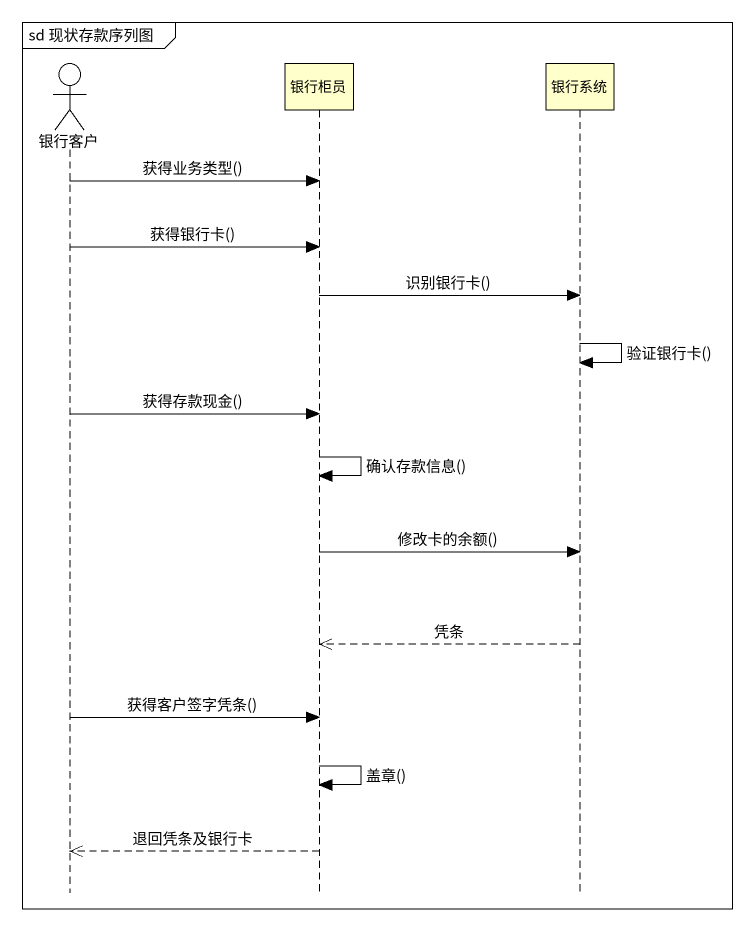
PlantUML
@startuml
mainframe sd 现状存款序列图
hide footbox
actor 银行客户
participant 银行柜员
participant 银行系统

银行客户 -> 银行柜员 : 获得业务类型()
银行客户 -> 银行柜员 : 获得银行卡()
银行柜员 -> 银行系统 : 识别银行卡()
银行系统 -> 银行系统 : 验证银行卡()
银行客户 -> 银行柜员 : 获得存款现金()
银行柜员 -> 银行柜员 : 确认存款信息()
银行柜员 -> 银行系统 : 修改卡的余额()
银行系统 -->> 银行柜员 : 凭条
银行客户 -> 银行柜员 : 获得客户签字凭条()
银行柜员 -> 银行柜员 : 盖章()
银行柜员 -->> 银行客户 : 退回凭条及银行卡
@enduml
